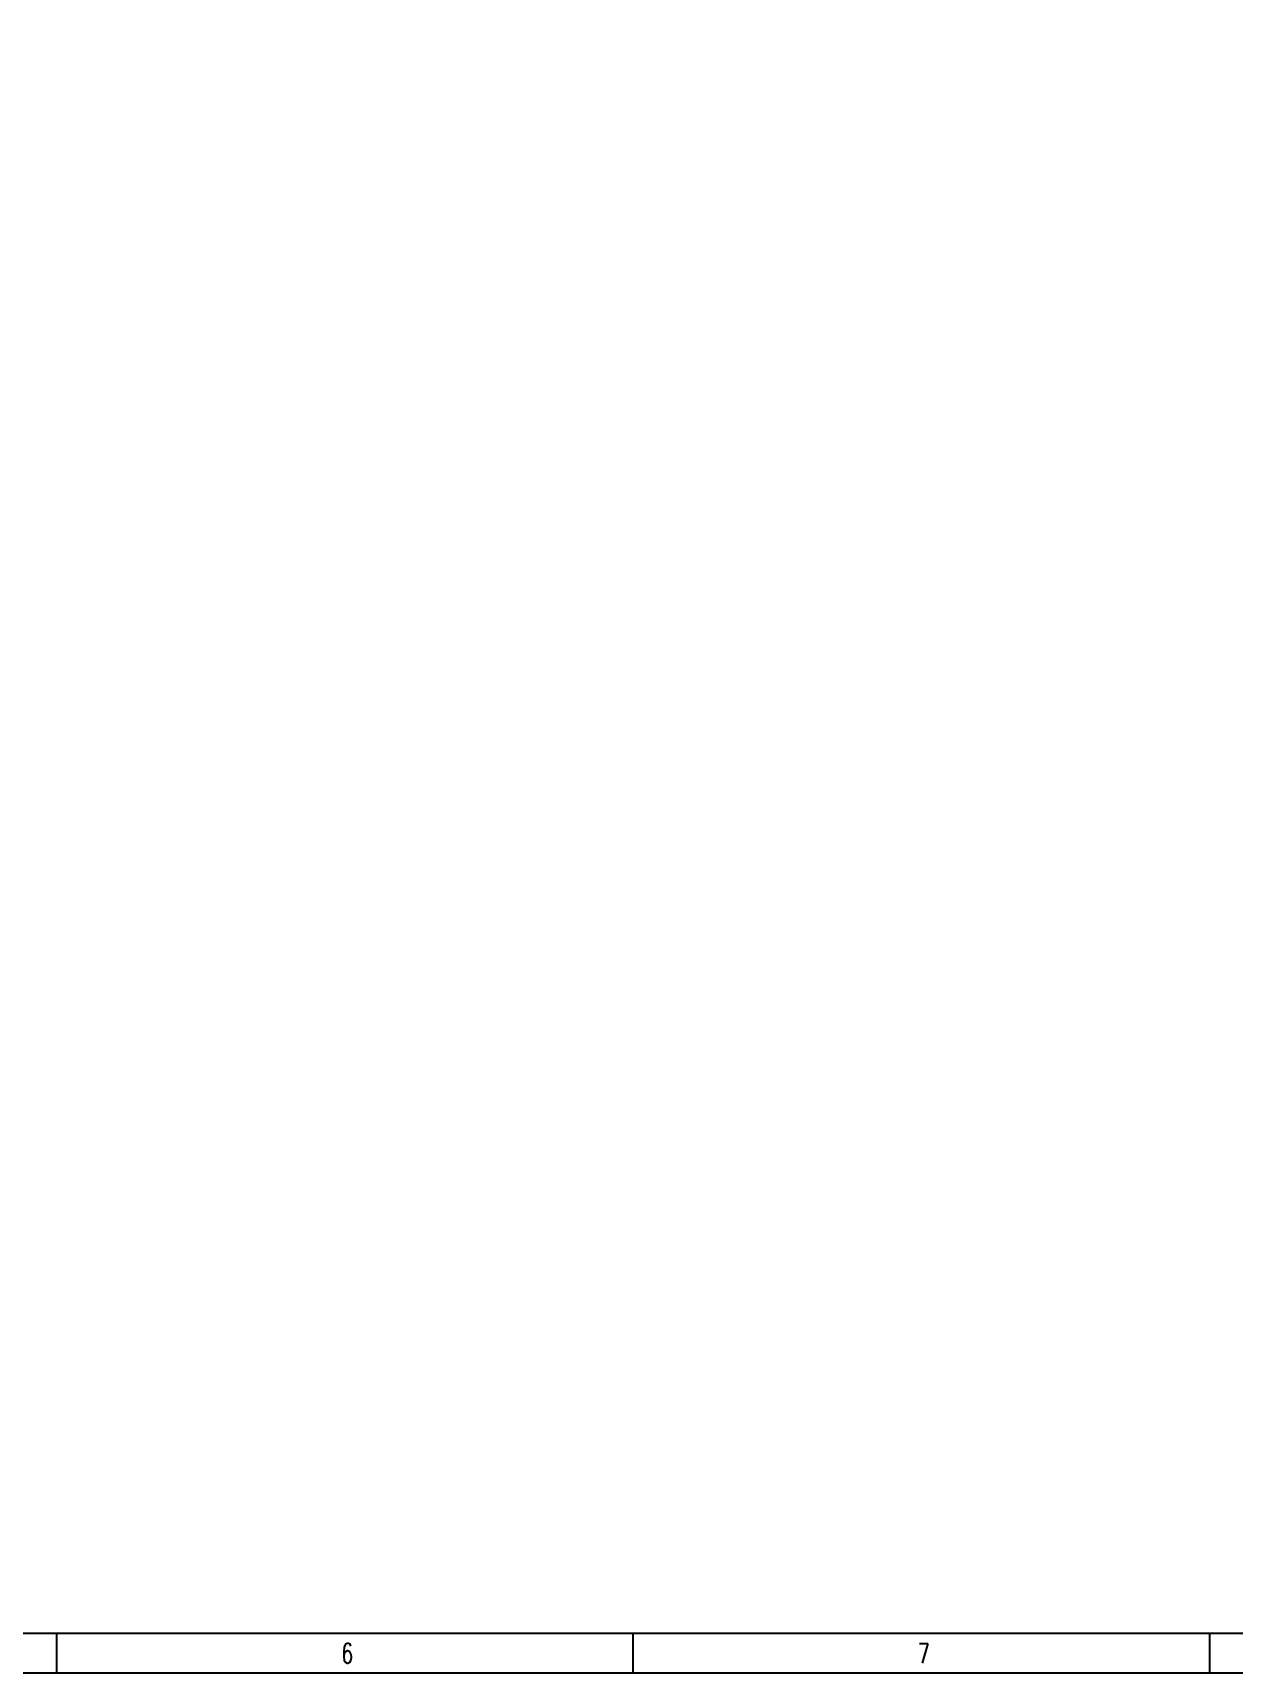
# Model space of a CAD drawing. Header units: inches. Extents: x 6 to 109360, y -14990 to 740552.
# Drawn here: x 749.1 to 1050.6, y -1077.5 to -665.4 of the extents above; entities that cross this region are included whole.
import ezdxf

# ---------------------------------------------------------------- set-up
doc = ezdxf.new("R2010")
doc.units = ezdxf.units.IN
doc.header["$MEASUREMENT"] = 0
doc.styles.add('HZ', font='txt_____.ttf', dxfattribs={"width": 0.7, "bigfont": 'HZTXT'})

msp = doc.modelspace()

# ---------------------------------------------------------------- linework, layer by layer
msp.add_lwpolyline([(31.21035, -246.4931), (1334.13035, -246.4931), (1334.13035, -1067.4931), (31.21035, -1067.4931)], close=True)
at = {"color": 4, "flags": 128}
for points in [[(755.06035, -1067.4931), (755.06035, -1077.4931)], [(899.83035, -1067.4931), (899.83035, -1077.4931)], [(1044.60035, -1067.4931), (1044.60035, -1077.4931)], [(1344.21035, -1077.4931), (6.21035, -1077.4931)]]:
    msp.add_lwpolyline(points, dxfattribs=at)

# ---------------------------------------------------------------- texts
at = {"color": 0, "style": 'HZ', "width": 0.7}
for s, p in [('6', (826.59496, -1074.9931)), ('7', (971.36496, -1074.9931))]:
    msp.add_text(s, height=5, dxfattribs=at).set_placement(p)

doc.saveas('drawing.dxf')
